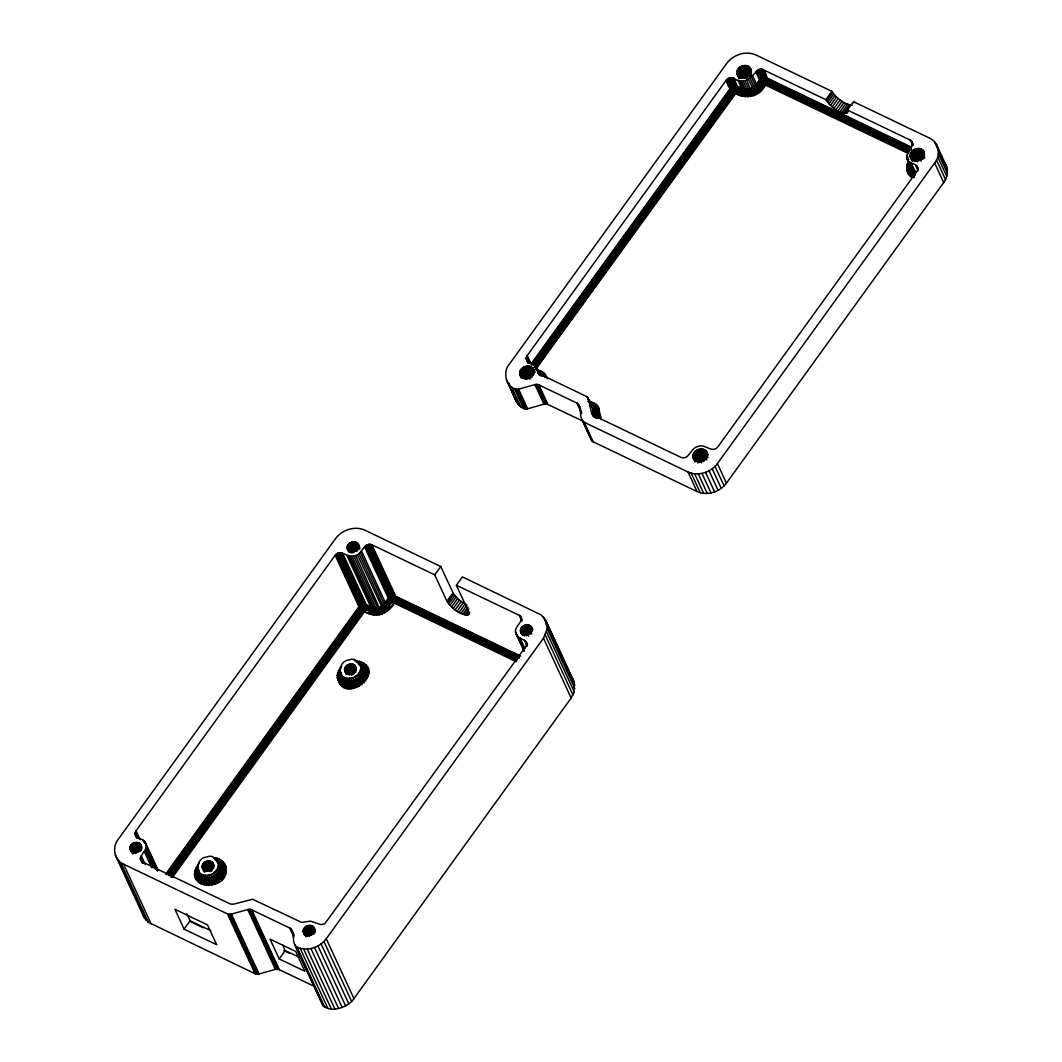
<?xml version="1.0" encoding="UTF-8"?>
<svg xmlns="http://www.w3.org/2000/svg" width="1062" height="1062" viewBox="0 0 1062 1062"><rect width="100%" height="100%" fill="white"/><g stroke="black" fill="none" stroke-linecap="round" stroke-linejoin="round"><path stroke-width="1.5" d="M535.766 369.178L735.793 93.376L737.705 86.951L733.656 78.017L730.165 77.659L726.302 80.115L527.177 355.637L526.248 358L526.739 360.297L535.182 365.62L539.961 374.899M341.221 672.857L340.185 674.609L337.105 675.445C342.07 711.274 393.75 665.476 354.23 660.617M136.746 837.971L135.1 833.657L136.042 830.803L335.167 555.28C340.464 548.43 347.367 558.2 353.819 555.97C362.115 555.718 363.138 541.832 371.912 544.779L434.73 574.861L446.929 601.265C451.562 607.955 460.191 616.199 468.754 614.433L468.594 611.632L456.381 585.228L462.421 576.878L541.062 614.871L545.284 619.571L574.21 682.269L574.237 691.813L571.157 698.026L353.925 998.585C348.575 1007.931 324.64 1015.684 321.773 1001.254M209.148 885.575L208.882 880.146L207.01 875.327C194.054 876.708 195.408 857.645 206.957 856.968C217.391 852.374 216.542 869.99 225.768 866.021C231.821 893.739 178.602 889.438 199.258 863.313M351.549 688.534L351.283 683.105L349.411 678.299C336.455 679.667 337.809 660.604 349.358 659.927C359.792 655.334 358.943 672.963 368.169 668.98M335.167 555.28L358.943 606.747C362.846 612.19 370.094 615.004 376.612 615.124L375.762 607.676L351.987 556.209M726.302 80.115C729.315 98.779 757.764 102.921 765.198 84.973L764.574 78.084L760.472 69.136C752.201 73.517 745.073 87.695 733.656 78.017M760.472 69.136L763.047 69.614C777.026 85.279 749.52 103.266 735.793 93.376L735.169 86.487L731.081 77.539M747.847 96.881L747.369 90.522L743.121 81.044M740.134 95.447L742.112 89.54L737.984 80.088M910.758 163.601C908.621 167.464 911.156 172.92 915.178 174.646L915.311 171.938L911.276 163.07C898.226 157.203 918.019 146.569 910.346 140.144L847.529 110.063L847.688 112.864C839.139 114.63 830.511 106.386 825.864 99.695L763.047 69.614M172.243 877.73L364.571 611.619L364 604.159L340.212 552.691M129.936 847.795C130.214 841.622 141.551 840.148 141.379 847.157C141.1 853.33 129.75 854.791 129.936 847.795L132.71 853.795M456.381 585.228L519.212 615.31C526.473 620.739 512.521 626.713 515.973 633.602C517.154 639.669 530.177 639.058 525.783 646.546L324.813 923.741L320.804 924.604L310.462 921.126L301.661 922.4L252.623 899.262L233.892 904.107L230.653 904.134L142.613 862.052C136.679 858.242 144.605 852.667 145.852 848.511C148.627 840.626 139.135 839.192 135.378 835.037M225.768 866.021L223.432 861.972L219.529 859.092L217.298 861.123C237.901 875.446 195.036 894.735 198.156 869.738L197.559 869.937C194.811 898.452 242.309 872.738 215.851 860.061M202.178 866.34C202.457 860.167 213.794 858.707 213.621 865.716C213.343 871.875 202.006 873.349 202.178 866.34L204.78 871.982M207.01 875.327C213.887 875.247 221.069 867.681 217.458 860.87M358.08 544.102C361.239 550.302 349.849 555.453 347.327 548.935C345.522 541.461 358.783 538.806 359.46 547.103M337.105 675.445L338.512 670.626L341.659 666.272M358.252 664.135L359.699 664.082C380.302 678.406 337.437 697.694 340.557 672.697L339.959 672.896C337.212 701.411 384.709 675.711 358.266 663.02L359.54 661.161M344.579 669.312C344.858 663.139 356.208 661.666 356.022 668.675C355.743 674.848 344.407 676.308 344.579 669.312L346.531 673.534M303.228 930.763C303.506 924.59 314.843 923.117 314.671 930.126C314.392 936.299 303.042 937.773 303.228 930.763L306.002 936.764M349.411 678.299C356.288 678.206 363.469 670.653 359.859 663.83M533.27 368.819C537.213 376.545 523.022 382.957 519.889 374.846C517.619 365.567 534.106 362.195 534.956 372.497M531.372 627.071C534.531 633.271 523.141 638.421 520.619 631.903C518.814 624.429 532.075 621.774 532.752 630.071M460.988 613.438L467.014 605.088L459.302 600.123L453.686 594.202L440.757 566.511L364.943 530.203C354.761 525.571 342.03 529.779 335.552 538.607L118.32 839.179C111.948 846.932 113.953 860.087 123.59 864.176L227.494 913.931L230.627 914.342L247.725 909.523L250.951 909.484L289.66 927.962C295.674 931.945 291.134 942.127 296.311 946.8C306.48 952.003 319.689 947.716 326.273 938.742L543.492 638.169L547.209 628.717L545.284 619.571M736.882 72.136C737.227 64.45 751.365 62.618 751.153 71.353C750.794 79.039 736.67 80.871 736.882 72.136L739.391 77.579M706.562 451.788C710.505 459.514 696.314 465.926 693.181 457.815C690.884 449.16 706.27 445.058 707.823 454.509M909.855 162.22L913.957 171.646L911.302 177.142C906.536 173.783 905.421 166.96 908.103 161.942L909.523 162.207C906.643 167.411 908.74 174.593 914.289 176.996M910.174 155.105C910.519 147.419 924.657 145.587 924.444 154.322C924.099 162.008 909.961 163.84 910.174 155.105L912.683 160.548M910.399 163.88L909.337 164.265L908.939 166.322L909.364 170.332L912.855 175.137M909.922 164.106C908.501 168.486 910.731 173.557 914.953 175.429M852.162 105.218C843.878 104.116 836.352 98.262 831.904 91.345L756.091 55.051C745.909 50.392 733.165 54.6 726.687 63.454L509.468 364.014C501.795 372.019 506.547 390.059 518.614 389.223L534.89 384.577L538.115 384.55L576.825 403.016C583.091 407.065 577.847 418.176 584.1 422.225L688.017 471.979C698.199 476.612 710.929 472.417 717.408 463.576L934.64 163.017C941.012 155.251 939.007 142.096 929.383 138.02L853.556 101.713L844.914 113.528M590.963 439.097L593.14 441.792L697.057 491.547C707.239 496.18 719.97 491.971 726.448 483.144L943.68 182.571C948.273 176.504 948.977 167.265 943.614 161.424M206.426 885.509L206.944 880.106L205.192 875.287M348.827 688.481L349.358 683.065L347.593 678.26M373.89 615.071L373.957 607.637L350.168 556.169M726.886 79.424L731.041 88.332L735.793 93.376L736.059 86.5L731.983 77.566M908.023 153.353L765.198 84.973L765.463 78.097L761.388 69.163M745.126 96.815L745.511 90.482L741.316 81.004M915.311 171.938L911.767 168.725L910.665 165.287L910.041 167.584L906.696 169.177M335.685 554.656L359.474 606.123L364.571 611.619L364.81 604.212L341.021 552.744M356.407 662.091L356.951 660.683M198.328 867.946L197.678 867.946C189.275 900.337 245.906 874.889 216.303 859.57L217.139 858.202L219.529 859.092M908.528 152.596L765.702 84.203C758.454 93.682 746.148 97.797 735.023 92.965L535.898 368.487L544.527 373.452L547.514 378.868M908.833 162.114C905.793 167.597 908.01 175.19 913.878 177.726M194.704 872.486L197.16 871.968L198.793 870.375M203.824 885.031L205.099 879.761L203.466 874.969M371.288 614.579L372.417 611.048L372.218 607.318L348.442 555.851M346.225 687.99L347.5 682.72L345.867 677.928M727.589 78.814L731.745 87.734L735.793 93.376L736.922 86.659L732.846 77.725M755.693 71.725L759.861 80.619L765.198 84.973L766.313 78.256L762.25 69.322M742.524 96.337L743.745 90.151L739.577 80.685M336.309 554.098L360.084 605.566L364.571 611.619L365.872 607.212L365.58 604.371L341.791 552.904M533.257 364.359L731.399 90.177C737.081 83.672 744.581 94.704 751.392 90.403C758.68 89.235 758.852 76.345 767.176 79.212L911.501 148.308M531.757 365.102L730.882 89.58C736.63 82.677 744.197 93.947 751.113 89.739C758.361 88.438 758.64 75.535 767.096 78.548L911.422 147.645M533.867 364.956L732.023 90.788C737.612 84.841 745.033 95.54 751.67 91.133C758.985 90.164 759.064 77.367 767.162 79.955L910.001 148.348M531.345 364.545L730.47 89.022C736.271 81.854 743.865 93.31 750.874 89.168C758.056 87.788 758.454 74.951 766.923 78.004L911.249 147.1M534.558 365.567L732.714 91.385C738.223 86.168 745.511 96.39 751.962 91.903C759.29 91.173 759.29 78.575 767.043 80.778L911.369 149.875M534.332 367.479L733.457 91.956C738.886 87.655 746.015 97.226 752.268 92.699C759.529 92.208 759.556 79.969 766.83 81.628L909.669 150.021M539.748 374.82L536.071 366.695L734.24 92.5C739.617 89.381 746.52 97.93 752.546 93.496C759.688 93.23 759.848 81.535 766.525 82.504L909.364 150.897M906.696 166.761L910.678 164.982M336.999 553.607L364.571 611.619L366.417 607.424L366.297 604.65L342.508 553.183M368.899 613.69L370.744 609.495L370.625 606.721L346.849 555.253M201.435 884.142L203.4 879.124L201.873 874.371M343.836 687.101L345.8 682.083L344.274 677.344M752.679 75.893L756.808 84.734L760.777 88.372L763.843 83.858L766.153 83.38L908.979 151.76M760.777 88.372L761.481 88.783L764.428 84.562M166.615 872.858L358.943 606.747C364.239 599.897 371.142 609.668 377.607 607.437C385.891 607.185 386.913 593.3 395.688 596.247L520.672 656.09M165.938 874.716L359.235 607.265C364.518 600.468 371.395 610.265 377.833 607.995C386.13 607.783 387.139 593.91 395.86 596.791L519.358 655.918M167.318 873.946L359.646 607.836C364.916 601.211 371.673 611.075 378.072 608.672C386.395 608.566 387.338 594.733 395.953 597.455L519.437 656.582M167.849 874.53L360.164 608.42C365.381 602.114 371.979 612.044 378.311 609.442C386.661 609.508 387.524 595.782 395.927 598.198L519.424 657.325M168.46 875.141L360.788 609.03C365.939 603.176 372.324 613.146 378.55 610.292C386.913 610.57 387.71 597.017 395.807 599.021L519.305 658.148M169.15 875.738L361.478 609.628C366.536 604.397 372.669 614.314 378.762 611.194C387.112 611.699 387.909 598.464 395.595 599.884L517.606 658.294M170.876 874.969L362.222 610.212C367.16 605.805 373.041 615.469 378.961 612.124C387.232 612.801 388.148 600.136 395.303 600.76L517.3 659.17M170.69 876.854L363.005 610.743C367.81 607.477 373.426 616.504 379.134 613.039C387.192 613.717 388.546 602.154 394.918 601.623L516.915 660.033M171.473 877.331L363.788 611.221C375.444 617.274 387.298 613.159 394.467 602.446L516.477 660.869M759.569 80.101L755.374 85.664L750.648 88.677L745.179 89.394L734.957 85.929L730.178 88.504L531.053 364.027L527.177 355.637M376.612 615.124C385.758 614.46 396.166 605.898 395.688 596.247L371.912 544.779M434.73 574.861L440.757 566.511M184.098 929.144L174.951 909.324L207.528 924.922L216.688 944.742L184.098 929.144L190.138 920.794L186.872 913.718M446.929 601.265L452.956 592.915M447.646 602.552L453.686 594.202M448.682 603.959L454.722 595.609M449.996 605.446L456.023 597.096M451.536 606.96L457.576 598.623M453.262 608.46L459.302 600.123M455.133 609.907L461.173 601.557M825.864 99.695L831.904 91.345M457.085 611.234L463.125 602.884M826.594 100.983L832.621 92.633M459.049 612.429L465.09 604.079M827.617 102.403L833.657 94.053M828.931 103.877L834.971 95.54M830.471 105.403L836.511 97.054M462.82 614.234L467.984 607.066M464.492 614.792L468.807 608.818M832.21 106.904L838.237 98.554M465.966 615.097L468.554 611.513M467.187 615.137L468.913 612.747M834.082 108.337L840.108 99.987M468.13 614.911L469.855 612.522M836.02 109.678L842.06 101.328M837.998 110.86L844.024 102.51M839.923 111.868L845.963 103.518M841.754 112.665L847.795 104.315M843.44 113.222L849.467 104.872M846.135 113.568L847.861 111.178M279.2 958.933L270.04 939.127L295.687 951.406L304.847 971.212L279.2 958.933L285.227 950.583L282.611 944.928M756.808 84.734L759.861 80.619M757.166 85.239L760.273 81.177M595.915 404.131L594.64 403.387C588.547 407.197 592.689 406.839 595.915 404.131L598.583 407.423L601.265 419.53M541.009 370.97L537.744 373.187M361.943 662.051L359.699 664.082M757.618 85.77L760.804 81.774M758.135 86.314L761.414 82.385M758.733 86.858L762.104 82.982M759.383 87.389L762.861 83.553M341.712 685.826L344.3 681.18L342.853 676.494M199.311 882.867L201.886 878.221L200.452 873.535M760.073 87.894L763.631 84.097M542.908 372.072L539.337 374.435M364.054 663.325C362.899 664.44 360.868 665.98 359.328 664.706C363.483 667.321 363.894 673.335 360.961 677.012C356.062 685.335 339.707 683.623 341.075 672.365C337.902 696.114 378.749 677.875 359.168 664.254C375.616 676.467 341.672 693.818 341.008 673.799M221.653 860.366L218.958 862.118L217.312 862.052M339.933 684.22L343.026 680.038L341.672 675.419M197.532 881.261L200.625 877.079L199.271 872.46M909.523 175.535L911.82 173.106L912.696 170L906.789 156.897M597.017 405.073L593.658 406.613L590.963 405.14L592.941 407.542L595.171 417.525M544.527 373.452L540.253 374.952M365.832 664.931L361.452 666.325L358.943 662.569M223.432 861.972L219.051 863.366L216.529 859.596M352.411 674.622L351.549 675.166L346.995 665.316M338.552 682.308L342.044 678.684L341.406 675.512C345.482 688.561 368.142 678.313 361.146 666.631C367.319 679.76 342.309 687.831 340.105 672.724M196.151 879.349L199.643 875.725L199.006 872.552C203.081 885.589 225.728 875.38 218.745 863.671L221.44 864.88L224.825 863.884M908.143 173.624L911.475 170.385L910.997 166.827L910.413 169.349L907.187 171.486M545.868 375.072L541.859 376.227M597.906 406.175L594.242 407.33L591.972 406.162L594.747 417.127L592.769 407.874L587.1 396.763L539.602 373.957L537.651 371.979L536.735 367.917M367.226 666.843L363.098 667.825L360.23 665.356M337.597 680.171L341.539 676.587L339.787 671.184M195.196 877.212L199.138 873.614L197.386 868.212M539.894 372.231L543.027 374.435L545.085 377.475L546.864 376.891M598.583 407.423C591.813 411.113 589.543 401.728 587.644 397.228M507.649 382.572C513.012 390.033 514.765 409.587 527.655 408.79L543.917 404.131L547.156 404.104L582.945 421.176M115.267 854.937L144.193 917.634L148.414 922.334L255.159 973.774L258.278 974.199L275.377 969.367L278.602 969.341L314.392 986.412M337.105 677.861L340.676 676.029L341.075 673.972M194.704 874.902L198.275 873.057L198.674 871.013M592.769 407.874L595.689 409.109L598.995 408.764M339.959 672.896L337.583 673.016M197.559 869.937L195.169 870.057M535.739 369.045L536.682 368.886L535.898 368.487M368.66 671.29L363.456 670.839L360.815 666.803M226.259 868.331L221.055 867.88L218.414 863.844M909.337 164.265L907.16 164.331M535.739 368.899L536.682 368.886L535.819 368.62M368.673 673.706L363.469 672.565L360.828 668.41M226.259 870.747L221.069 869.592L218.427 865.45M197.678 867.946L196.112 867.667M368.195 676.149L363.124 674.29L360.509 670.029M225.794 873.176L220.723 871.331L218.108 867.07M356.686 661.44C395.077 676.64 326.26 707.558 340.623 668.675L339.893 668.356M217.139 858.202L214.537 857.724L214.285 858.481C252.676 873.681 183.859 904.598 198.222 865.716L197.492 865.397M338.512 670.626L340.079 670.905C331.689 703.296 388.307 677.848 358.704 662.529M367.253 678.525L362.461 675.99L359.885 671.622M224.852 875.566L220.06 873.03L217.484 868.663M911.276 163.07C914.926 163.641 920.024 167.424 916.918 171.38L717.806 446.903C711.965 454.178 704.371 442.588 697.322 446.73C690.446 448.217 689.185 460.311 681.047 457.403L593.087 415.215L591.547 412.906L588.096 397.772M536.137 369.576L542.244 372.696L545.987 377.236M588.786 400.586L594.64 403.387M515.973 661.626L391.626 601.809L388.334 598.344L364.558 546.877M285.227 950.583L299.484 957.406M283.66 950.477L289.514 953.291M190.138 920.794L210.873 930.71M189.952 921.351L203.267 927.723M590.22 403.547L595.663 407.131L598.862 418.335M589.291 402.392L596.406 406.905L599.764 418.242M588.348 401.117L597.163 406.573L601.079 419.57M736.298 92.606L740.586 94.757M761.481 88.783L762.184 89.142M390.949 607.398L385.32 602.526L361.545 551.059M365.886 680.795L361.492 677.609L358.969 673.135M223.485 877.836L219.077 874.65L216.568 870.176M736.749 91.77L740.997 94.014M737.134 90.907L741.356 93.244M737.519 86.407L742.019 88.969M737.44 90.031L741.661 92.46M539.323 372.682L543.372 376.094M538.766 373.001L541.54 374.952M737.705 86.951L742.112 89.54M592.623 405.299L595.397 408.153L597.986 418.348M592.118 405.525L594.667 408.127L597.163 418.269M737.652 89.181L741.887 91.677M915.152 171.447L911.621 168.261L907.121 158.45M915.404 172.509L911.793 169.243L910.811 166.203M915.404 173.172L911.687 169.801L910.665 163.681M915.325 173.889L911.475 170.385L910.413 165.38M737.785 87.615L742.112 90.204M737.771 88.358L742.033 90.92M760.405 91.226L755.958 86.659L751.498 77.274M759.556 69.256L763.658 78.203L765.198 84.973L760.445 79.942L756.29 71.021M389.183 609.469L384.139 603.906L360.363 552.439M364.12 682.879L360.23 679.083L357.788 674.529M221.706 879.92L217.829 876.123L215.387 871.557M539.642 373.997L540.863 375.019M538.62 373.811L540.664 375.868M591.959 405.989L593.432 407.821L595.729 417.844M591.547 405.817L594.003 408.007L596.393 418.096M592.118 406.308L591.521 405.604M218.334 862.238C232.95 875.752 198.567 891.23 198.275 871.265M217.79 862.211C231.742 875.115 198.899 889.903 198.607 870.84M758.295 93.058L754.511 87.907L750.091 78.495M758.653 69.521L765.198 84.973L761.135 79.331L756.994 70.411M387.072 611.3L382.732 605.128L358.956 553.66M362.009 684.711L356.381 675.737M219.595 881.752L213.98 872.778M571.09 676.879L572.936 679.414M217.829 862.397L219.051 864.11M765.198 84.973L757.79 69.906M755.905 94.571L748.498 79.517M730.165 77.659L734.267 86.606L735.793 93.376L728.386 78.309M384.683 612.814L357.363 554.669M359.62 686.225L354.788 676.76M217.219 883.265L212.387 873.8M157.388 870.694L155.304 866.38L157.349 870.8M936.418 144.405L946.733 166.814M934.573 141.857L947.384 169.893M938.343 153.552L947.384 173.106M937.719 156.804L946.76 176.358M936.472 159.99L945.512 179.544M934.64 163.017L943.68 182.571M923.157 150.353L924.418 153.074M922.36 149.623L924.245 153.711M921.404 149.052L924.537 155.849M920.316 148.653L924.71 158.158M919.148 148.428L923.542 157.946M917.913 148.401L922.931 159.273M916.665 148.574L921.683 159.446M915.444 148.919L921.086 161.145M911.647 141.1L912.935 143.901M911.05 140.569L912.988 144.764M910.346 140.144L912.922 145.733M914.263 149.45L919.294 160.322M913.187 150.14L918.205 160.999M912.231 150.963L917.263 161.836M911.435 151.906L915.829 161.411M910.811 152.928L914.581 161.079M916.904 166.097L918.192 168.898M916.307 165.566L918.245 169.747M910.386 154.003L913.532 160.8M915.603 165.141L918.192 170.73M910.174 156.194L912.059 160.269M910.399 157.242L912.285 161.318M906.789 155.291L908.727 159.486M749.865 67.384L751.126 70.105M749.068 66.654L751.577 72.097M748.113 66.083L751.246 72.88M747.024 65.685L751.418 75.19M745.856 65.459L750.25 74.977M744.621 65.432L749.639 76.305M743.373 65.605L748.391 76.464M742.152 65.95L747.17 76.822M740.971 66.481L746.626 78.707M746.772 80.287L753.316 95.739M739.895 67.171L744.913 78.03M738.94 67.995L743.334 77.499M744.966 80.805L749.254 90.27L750.608 96.523M738.143 68.937L742.537 78.442M737.519 69.959L741.289 78.11M737.094 71.035L740.241 77.831M736.882 73.225L739.404 78.668M737.108 74.274L738.993 78.349M729.249 77.924L735.793 93.376M717.408 463.576L726.448 483.144M715.058 466.351L724.098 485.918M705.938 450.925L707.823 455.001M705.128 450.195L707.65 455.625M704.172 449.624L707.942 457.775M703.097 449.213L706.854 457.377M712.244 468.793L721.284 488.347M701.916 449L706.947 459.873M700.694 448.974L705.712 459.846M699.446 449.133L704.464 460.005M709.058 470.811L718.098 490.378M698.212 449.491L703.867 461.718M697.044 450.009L702.062 460.881M695.968 450.7L701.61 462.926M705.606 472.364L714.646 491.932M695.013 451.523L700.031 462.395M694.216 452.465L698.61 461.983M693.592 453.501L697.986 463.005M701.982 473.4L711.022 492.967M693.167 454.576L696.3 461.373M692.955 455.678L695.464 461.107M692.955 456.766L694.84 460.842M693.181 457.815L695.052 461.89M698.292 473.891L707.332 493.458M694.667 473.811L703.708 493.365M691.203 473.161L700.243 492.728M688.017 471.979L697.057 491.547M587.1 396.763L590.326 403.746M591.547 412.906L593.485 417.1M578.471 404.41L580.556 408.923M578.02 403.852L580.396 408.711M577.476 403.387L581.644 412.414M576.825 403.016L581.697 413.543M584.1 422.225L593.14 441.792M583.463 421.853L592.503 441.407M582.919 421.388L591.946 440.942M581.923 419.543L591.507 440.398M535.182 365.62L538.407 372.603M537.438 371.315L538.938 374.767M534.093 364.704L535.381 367.492M532.646 367.956L534.531 372.032M531.836 367.226L534.359 372.656M526.725 356.394L529.951 363.377M526.407 357.19L528.995 362.779M530.881 366.655L534.027 373.439M538.832 384.816L547.873 404.383M526.248 358L528.186 362.195M526.248 358.81L528.186 363.005M529.805 366.244L533.562 374.395M538.115 384.55L547.156 404.104M526.42 359.58L528.026 363.085M537.345 384.378L546.386 403.945M528.624 366.032L533.018 375.536M536.536 384.338L545.576 403.892M527.402 366.005L532.42 376.877M535.713 384.391L544.74 403.958M534.89 384.577L543.917 404.131M526.155 366.164L531.173 377.037M524.92 366.523L530.575 378.749M523.752 367.04L529.407 379.28M522.677 367.731L527.695 378.603M521.721 368.554L526.739 379.426M520.924 369.496L525.318 379.015M520.3 370.519L524.07 378.683M519.876 371.607L523.008 378.404M519.663 372.709L522.172 378.138M519.663 373.797L521.548 377.873M519.889 374.846L521.137 377.554M518.614 389.223L527.655 408.79M517.778 389.409L526.818 408.963M516.955 389.462L525.982 409.029M516.132 389.409L525.172 408.976M515.362 389.25L524.402 408.804M514.645 388.971L523.685 408.538M511.831 387.272L520.871 406.826M508.539 382.665L510.623 387.179M512.017 390.192L516.69 402.14M509.481 385.121L518.521 404.675M506.388 379.731L515.428 399.285M546.558 622.425L574.21 682.269M543.439 617.022L554.497 640.97M557.948 648.444L562.794 658.918M564.174 661.918L568.329 670.892M547.195 625.505L574.861 685.348M547.209 628.717L574.861 688.561M546.585 631.956L574.237 691.813M545.324 635.142L572.989 694.999M543.492 638.169L571.157 698.026M530.867 626.381L532.248 629.381M530.217 625.797L532.301 630.297M529.447 625.332L532.221 631.346M528.584 625.014L531.358 631.014M527.641 624.841L531.81 633.841M526.659 624.814L530.814 633.828M525.65 624.947L529.819 633.961M520.499 616.265L521.867 619.212M524.668 625.226L528.836 634.24M519.915 615.734L521.946 620.142M519.212 615.31L521.92 621.19M523.725 625.651L528.584 636.165M522.862 626.208L527.031 635.209M522.092 626.872L526.261 635.872M521.455 627.615L524.92 635.129M520.951 628.438L524.429 635.952M520.619 629.315L523.393 635.315M526.102 641.7L527.469 644.634M520.446 630.191L522.531 634.704M525.663 641.143L527.017 644.09M525.106 640.678L527.15 645.085M520.446 631.067L521.84 634.067M520.619 631.903L522.013 634.903M524.469 640.306L527.19 646.187M520.141 638.222L524.88 648.497M518.721 637.373L524.15 649.121M515.654 632.063L524.309 650.979M515.973 633.602L524.07 651.165M371.116 544.487L394.891 595.955L395.197 598.795L393.962 603.216L388.931 597.654L365.142 546.187M370.24 544.328L394.029 595.795L393.962 603.216L389.635 597.043L365.846 545.576M369.337 544.302L393.113 595.769L393.962 603.216L366.642 545.072M368.421 544.421L392.197 595.888L393.962 603.216L367.505 544.687M357.575 543.412L359.806 547.886M356.925 542.828L359.699 548.828M356.155 542.363L358.929 548.377M355.292 542.045L358.757 549.545M354.35 541.872L357.814 549.373M353.367 541.846L357.522 550.859M352.358 541.978L356.527 550.992M351.376 542.257L355.544 551.271M350.433 542.682L354.602 551.696M355.637 555.453L382.081 613.982M349.571 543.24L353.739 552.24M348.801 543.89L352.969 552.904M353.819 555.97L377.607 607.437L379.373 614.765M348.163 544.647L351.628 552.16M347.659 545.47L351.137 552.983M347.327 546.346L350.102 552.346M347.155 547.222L349.239 551.722M347.155 548.098L348.548 551.098M347.327 548.935L348.721 551.935M339.389 552.758L363.164 604.225L364.571 611.619L337.756 553.222M338.566 552.944L362.341 604.411L364.571 611.619M355 665.489L356.301 668.303M354.35 664.905L356.301 669.126M353.58 664.454L356.195 670.082M352.717 664.122L355.969 671.171M351.774 663.949L355.677 672.405M350.792 663.923L354.695 672.379M349.783 664.055L354.336 673.919M348.801 664.347L353.354 674.197M347.858 664.759L351.761 673.215M353.062 677.529L357.018 687.393M346.225 665.98L350.141 674.423M351.257 678.047L354.31 688.176M345.588 666.737L349.491 675.18M345.097 667.56L348.349 674.596M344.752 668.423L347.354 674.051M344.579 670.175L346.531 674.41M344.765 671.011L346.066 673.839M326.273 938.742L353.925 998.585M323.923 941.503L351.575 1001.36M313.635 926.953L315.029 929.954M312.998 926.369L315.082 930.87M321.122 943.932L348.774 1003.789M312.228 925.905L315.002 931.905M311.365 925.573L314.83 933.086M310.423 925.4L313.887 932.914M309.427 925.387L313.595 934.387M308.431 925.52L312.586 934.52M317.95 945.963L345.601 1005.807M307.449 925.798L311.604 934.799M306.506 926.223L310.662 935.224M305.644 926.768L309.799 935.781M314.511 947.516L342.163 1007.373M304.874 927.431L309.042 936.445M304.236 928.188L307.701 935.688M303.732 929.011L307.197 936.511M303.387 929.874L306.175 935.887M303.228 931.639L304.608 934.64M303.4 932.476L304.794 935.476M310.9 948.552L338.552 1008.409M307.223 949.056L334.875 1008.9M303.613 948.977L331.264 1008.834M291.307 929.356L293.922 935.131M300.148 948.353L327.8 1008.196M290.855 928.799L293.63 934.786M290.311 928.334L293.762 935.808M289.66 927.962L293.816 936.936M296.962 947.185L324.614 1007.028M296.311 946.8L323.963 1006.657M294.758 944.476L323.406 1006.192M294.97 945.153L322.954 1005.634M251.667 909.762L279.319 969.606M250.951 909.484L278.602 969.341M250.181 909.324L277.832 969.181M249.371 909.271L277.023 969.128M248.548 909.337L276.2 969.194M247.725 909.523L275.377 969.367M215.347 858.521C221.201 863.751 222.715 873.946 214.258 877.783C208.232 881.805 197.572 878.115 198.82 869.897M212.599 862.53L213.9 865.344M211.949 861.946L213.9 866.167M211.179 861.481L213.781 867.123M210.316 861.163L213.568 868.198M209.373 860.99L212.626 868.026M208.391 860.963L212.294 869.42M207.382 861.096L211.935 870.959M231.45 914.17L259.101 974.013M206.4 861.375L210.953 871.238M230.627 914.342L258.278 974.199M205.457 861.8L210.01 871.663M229.79 914.409L257.455 974.266M210.661 874.57L214.617 884.434M228.98 914.355L256.646 974.212M204.594 862.357L208.497 870.8M228.211 914.196L255.862 974.053M227.494 913.931L255.159 973.774M203.824 863.021L207.727 871.464M208.842 875.088L211.909 885.204M203.187 863.764L206.44 870.813M202.683 864.587L205.948 871.636M202.351 865.464L204.953 871.092M202.178 867.216L204.13 871.437M202.351 868.052L203.997 871.65M197.705 869.751C199.802 883.903 222.781 877.982 219.383 865.092M145.215 842.312L158.039 870.15M144.286 841.051L157.694 870.229M143.104 839.976L144.459 842.909M147.844 850.237L149.875 854.644M146.171 846.892L157.017 870.362M145.852 848.511L155.344 869.048M145.228 850.104L153.366 867.707M136.042 830.803L140.118 839.63M135.617 831.48L139.016 838.834M135.325 832.196L138.033 838.077M144.313 851.618L151.773 867.76M140.343 843.985L141.737 846.985M135.139 832.927L137.184 837.334M135.1 833.657L137.131 838.064M139.706 843.387L141.79 847.901M135.179 834.36L136.533 837.307M138.936 842.936L141.711 848.936M138.073 842.604L141.538 850.118M137.131 842.431L140.596 849.945M136.135 842.418L140.303 851.419M135.139 842.538L139.295 851.551M141.299 855.799L145.375 864.614M140.848 856.556L143.556 862.437M134.157 842.83L138.312 851.83M140.529 857.353L143.251 863.233M140.37 858.162L142.414 862.57M133.215 843.255L137.37 852.255M140.37 858.972L142.414 863.379M132.352 843.799L136.507 852.813M131.582 844.463L135.737 853.476M130.945 845.219L134.409 852.72M130.44 846.042L133.905 853.543M130.095 846.905L132.869 852.919M129.936 848.671L131.316 851.671M123.59 864.176L151.242 924.02M120.763 862.477L148.414 922.334M118.386 860.326L146.038 920.183M144.193 917.634L142.281 911.7M853.556 101.713L853.954 102.855M592.304 406.786L594.627 416.954M592.503 407.45L594.454 416.676M598.172 408.963L600.043 418.202M597.322 409.082L599.141 418.322M596.499 409.135L598.251 418.362M593.167 408.246L594.866 417.247M595.689 409.109L597.415 418.295M593.658 408.565L595.052 416.118M594.946 408.989L596.618 418.162M594.255 408.817L595.928 417.937M594.096 404.064L588.242 401.263L594.096 404.064M593.525 404.635L590.605 403.228L593.525 404.635M592.954 405.087L590.034 403.679L592.954 405.087M157.853 870.336L156.486 867.455L157.826 870.375"/></g></svg>
